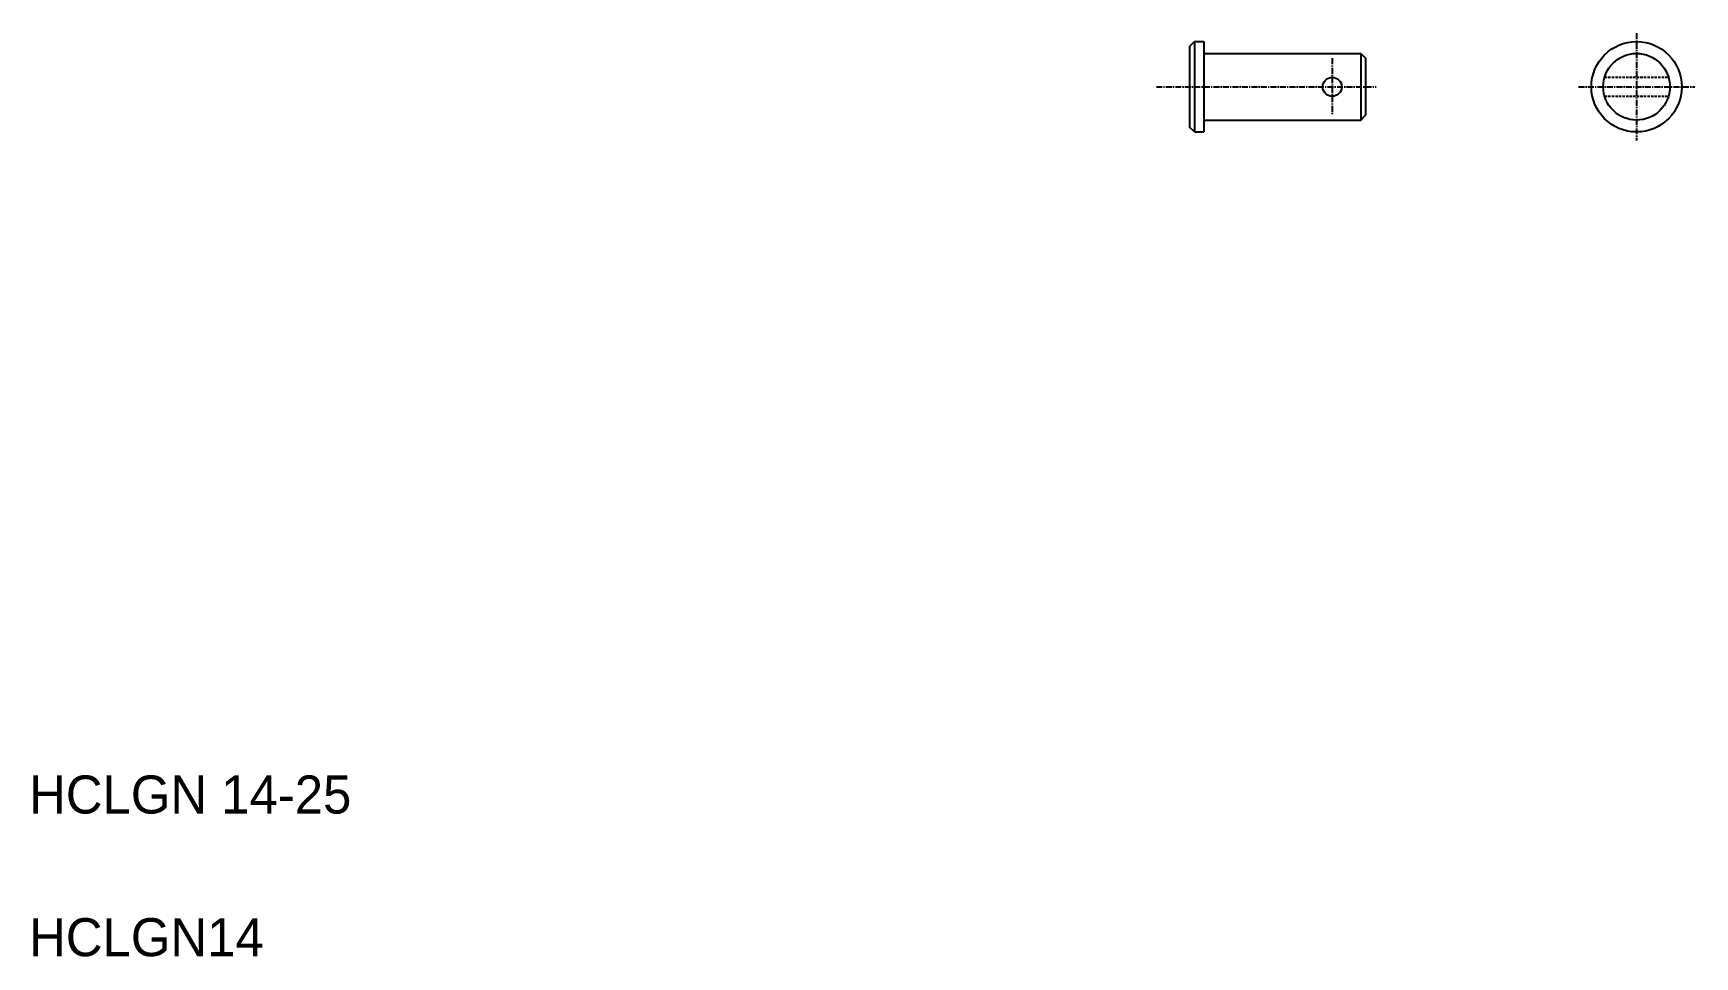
# Model space of a CAD drawing. Extents: x -50 to 300, y -18 to 176.
import ezdxf

# ---------------------------------------------------------------- set-up
doc = ezdxf.new("R2010")
doc.units = 0
doc.linetypes.add('CENTER', pattern=[2, 1.25, -0.25, 0.25, -0.25])
doc.linetypes.add('DASHED', pattern=[0.75, 0.5, -0.25])
doc.layers.get('0').update_dxf_attribs({"linetype": 'CONTINUOUS'})
doc.layers.add('CENTER', color=1, linetype='CENTER')

msp = doc.modelspace()

# ---------------------------------------------------------------- linework, layer by layer
for p, q in [((193.61, 173.41), (194.61, 174.41)), ((193.61, 173.41), (193.61, 156.41)), ((194.61, 174.41), (194.61, 155.41)), ((194.61, 174.41), (196.61, 174.41)), ((196.61, 174.41), (196.61, 155.41)), ((196.91, 171.91), (229.61, 171.91)), ((229.61, 171.91), (229.61, 157.91)), ((229.61, 171.91), (230.61, 170.91)), ((230.61, 170.91), (230.61, 158.91)), ((196.91, 157.91), (229.61, 157.91)), ((205.09, 157.91), (205.09, 157.91)), ((213.26, 157.91), (213.26, 157.91)), ((229.61, 157.91), (230.61, 158.91)), ((194.61, 155.41), (193.61, 156.41)), ((194.61, 155.41), (196.61, 155.41))]:
    msp.add_line(p, q)
at = {"color": 3, "linetype": 'DASHED'}
for p, q in [((280.9, 166.91), (294.32, 166.91)), ((280.9, 162.91), (294.32, 162.91))]:
    msp.add_line(p, q, dxfattribs=at)
at = {"color": 7, "linetype": 'CONTINUOUS'}
for radius in [9.5, 7]:
    msp.add_circle((287.61, 164.91), radius, dxfattribs=at)
msp.add_circle((223.61, 164.91), 2)
for centre, start, end in [((196.91, 172.21), 180, 270), ((196.91, 157.61), 90, 180)]:
    msp.add_arc(centre, 0.3, start, end)
at = {"layer": 'CENTER', "color": 1, "linetype": 'CENTER'}
for p, q in [((287.61, 176.17), (287.61, 153.65)), ((223.61, 170.91), (223.61, 158.91)), ((186.61, 164.91), (232.84, 164.91)), ((275.38, 164.91), (299.85, 164.91))]:
    msp.add_line(p, q, dxfattribs=at)

# ---------------------------------------------------------------- texts
for s, p in [('HCLGN 14-25', (-50.47, 12.14)), ('HCLGN14', (-50.47, -17.86))]:
    msp.add_text(s, height=8).set_placement(p)

doc.saveas('drawing.dxf')
